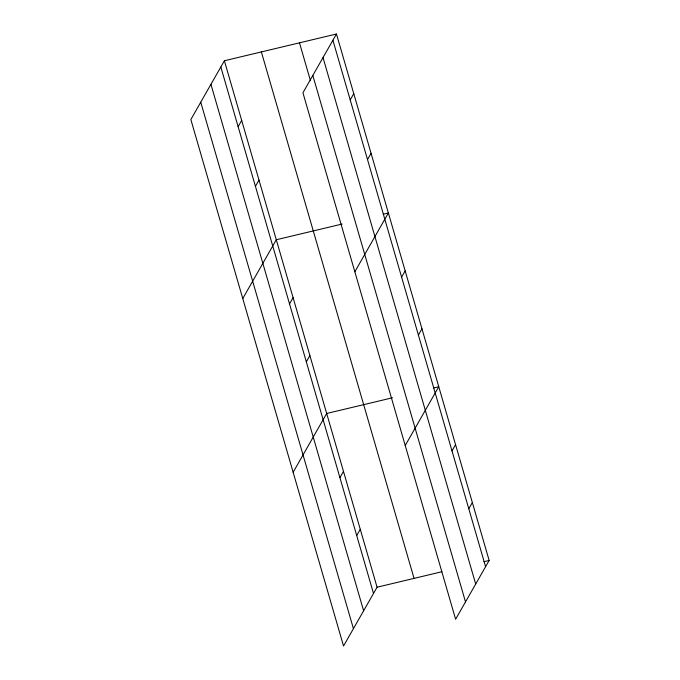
<?xml version="1.0" encoding="UTF-8"?>
<svg xmlns="http://www.w3.org/2000/svg" width="680" height="680" viewBox="0 0 680 680"><rect width="100%" height="100%" fill="white"/><g stroke="black" fill="none" stroke-linecap="round" stroke-linejoin="round"><path stroke-width="1.02" d="M224.383 60.758L190.85 119.544L343.536 646L377.069 587.214L224.383 60.758L336.464 34L489.149 560.456L455.617 619.242L302.931 92.786L336.464 34M238.127 126.667L241.689 120.428M255.433 186.328L258.995 180.089M350.208 99.909L353.77 93.661M242.769 298.537L276.293 239.751L342.116 224.043M367.514 159.57L371.067 153.331M289.527 303.909L293.089 297.661M354.85 271.779L388.374 212.993L383.24 214.225M306.323 361.82L309.885 355.572M401.608 277.151L405.17 270.903M293.148 472.269L326.68 413.482L392.504 397.774M418.404 335.061L421.966 328.814M339.915 477.64L343.476 471.393M405.229 445.51L438.762 386.725L433.627 387.957M356.711 535.551L360.273 529.303M451.996 450.883L455.558 444.635M468.792 508.793L472.353 502.546M377.069 587.214L441.864 571.744M484.007 561.688L489.149 560.456M332.902 40.239L485.588 566.695M323.017 57.579L475.694 584.035M312.825 75.446L465.511 601.902M299.481 42.831L310.326 80.248M261.366 51.927L414.052 578.391M220.822 66.997L373.507 593.462M210.936 84.337L363.613 610.793M200.744 102.204L353.43 628.66"/></g></svg>
